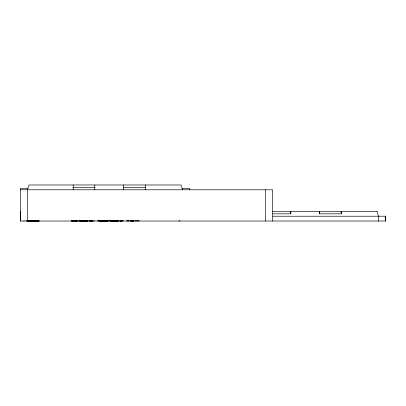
<?xml version="1.0" encoding="UTF-8"?>
<svg xmlns="http://www.w3.org/2000/svg" width="406" height="406" viewBox="0 0 406 406"><rect width="100%" height="100%" fill="white"/><g stroke="black" fill="none" stroke-linecap="round" stroke-linejoin="round"><path stroke-width="0.61" d="M290.757 213.815L290.757 211.414L290.757 213.815L272.832 213.815M319.598 213.815L319.598 211.414L319.598 213.815L341.233 213.815L341.233 211.414L341.233 213.815M27.512 189.78L28.938 184.974L181.117 184.974L182.543 189.78L182.543 188.577M30.161 221.026L31.125 220.641M108.158 221.026L109.123 220.641M73.181 187.379L94.811 187.379M123.652 187.379L145.287 187.379M27.857 188.577L20.3 188.577L20.305 221.026L385.7 221.026L385.7 216.22L272.817 216.22M182.198 188.577L189.754 188.577L189.754 189.825M20.3 189.78L272.675 189.78L272.675 221.026M272.396 211.414L377.047 211.414M20.305 211.653L20.599 211.653M178.945 220.641L179.904 221.026M100.947 220.641L101.911 221.026L101.906 220.544L101.891 221.026M376.996 211.414L378.488 216.22L378.493 221.026M385.649 216.22L385.649 221.026M265.468 189.78L265.468 221.026M145.287 184.974L145.287 189.78M139.03 220.544L139.03 221.026M138.74 220.544L138.74 221.026M137.893 220.544L137.893 221.026M137.664 220.544L137.664 221.026M136.629 220.544L136.629 221.026M135.969 220.544L135.969 221.026M135.629 220.544L135.629 221.026M134.762 220.544L134.762 221.026M133.442 220.544L133.442 221.026M133.31 220.544L133.31 221.026M133.122 220.544L133.122 221.026M132.884 220.544L132.884 221.026M132.681 220.544L132.681 221.026M132.65 220.544L132.61 221.026M132.518 220.544L132.518 221.026M132.392 220.544L132.392 221.026M132.29 220.544L132.29 221.026M132.224 220.544L132.224 221.026M132.001 220.544L131.935 221.026M131.706 220.544L131.706 221.026M131.524 220.544L131.524 221.026M131.382 220.544L131.382 221.026M131.138 220.544L131.138 221.026M131.042 220.544L131.042 221.026M130.757 220.544L130.757 221.026M130.372 220.544L130.372 221.026M129.504 220.544L129.504 221.026M128.296 220.544L128.296 221.026M128.235 220.544L128.235 221.026M127.367 220.544L127.367 221.026M127.311 220.544L127.311 221.026M126.702 220.544L126.702 221.026M123.652 184.974L123.652 189.78M123.637 220.544L123.637 221.026M122.729 220.544L122.729 221.026M121.942 220.544L121.988 221.026M121.836 220.544L121.836 221.026M121.734 220.544L121.734 221.026M121.638 220.544L121.638 221.026M121.475 220.544L121.475 221.026M121.298 220.544L121.298 221.026M121.125 220.544L121.125 221.026M120.952 220.544L120.952 221.026M120.78 220.544L120.78 221.026M120.572 220.544L120.572 221.026M120.445 220.544L120.445 221.026M120.125 220.544L120.125 221.026M119.262 220.544L119.262 221.026M118.349 220.544L118.385 221.026M118.237 220.544L118.288 221.026M118.06 220.544L118.06 221.026M117.973 220.544L117.973 221.026M117.913 220.544L117.913 221.026M117.816 220.544L117.816 221.026M117.542 220.544L117.578 221.026M117.461 220.544L117.517 221.026M117.248 220.544L117.248 221.026M117.172 220.544L117.172 221.026M117.05 220.544L117.075 221.026M116.781 220.544L116.796 221.026M116.745 220.544L116.755 221.026M116.689 220.544L116.639 221.026M116.593 221.026L116.532 220.544L116.446 221.026M116.436 220.544L116.431 221.026M116.324 220.544L116.273 221.026L116.258 220.544M116.141 220.544L116.152 221.026M116.075 220.544L116.075 221.026M115.974 220.544L115.989 221.026M115.888 220.544L115.888 221.026M115.822 220.544L115.832 221.026M115.705 220.544L115.685 221.026M115.603 220.544L115.603 221.026M115.527 220.544L115.517 221.026M115.436 220.544L115.436 221.026M115.426 220.544L115.421 221.026M115.284 220.544L115.274 221.026M115.197 220.544L115.213 221.026M115.076 220.544L115.076 221.026M114.954 220.544L114.939 221.026M114.883 220.544L114.842 221.026L114.827 220.544M114.731 220.544L114.731 221.026M114.599 220.544L114.599 221.026M114.502 220.544L114.553 221.026M114.416 220.544L114.416 221.026M114.406 220.544L114.406 221.026M114.304 220.544L114.314 221.026M114.127 220.544L114.106 221.026M113.873 220.544L113.878 221.026M113.726 220.544L113.721 221.026M113.614 220.544L113.619 221.026M113.452 220.544L113.401 221.026M113.391 220.544L113.36 221.026M113.279 220.544L113.244 221.026M113.147 220.544L113.147 221.026M113.122 220.544L113.122 221.026M112.98 220.544L113.02 221.026M112.949 220.544L112.904 221.026M112.812 220.544L112.807 221.026L112.756 220.544M112.675 220.544L112.645 221.026M112.579 220.544L112.558 221.026M112.548 220.544L112.508 221.026M112.457 220.544L112.437 221.026M112.31 221.026L112.198 220.544M112.076 220.544L112.061 221.026M112.036 220.544L112.02 221.026M111.944 220.544L111.929 221.026M111.858 220.544L111.858 221.026M111.68 220.544L111.686 221.026M111.604 220.544L111.604 221.026M111.523 220.544L111.523 221.026M111.406 220.544L111.406 221.026M111.315 220.544L111.315 221.026M111.229 220.544L111.229 221.026M111.077 220.544L111.087 221.026M110.95 220.544L110.95 221.026M110.665 220.544L110.665 221.026M110.533 220.544L110.599 221.026M110.29 220.544L110.29 221.026M109.95 220.544L109.95 221.026M109.082 220.544L109.082 221.026M107.869 220.544L107.834 221.026M107.732 220.544L107.732 221.026M107.554 220.544L107.554 221.026M107.311 220.544L107.311 221.026M106.986 220.544L107.006 221.026M106.915 220.544L106.915 221.026M106.803 220.544L106.803 221.026M106.722 220.544L106.722 221.026M106.656 220.544L106.656 221.026M106.387 220.544L106.382 221.026M106.225 220.544L106.25 221.026M106.037 220.544L106.037 221.026M105.936 220.544L105.936 221.026M105.763 220.544L105.738 221.026M105.646 220.544L105.646 221.026M105.464 220.544L105.464 221.026M105.337 220.544L105.337 221.026M105.225 220.544L105.225 221.026M105.149 220.544L105.184 221.026M105.027 220.544L105.058 221.026M104.88 220.544L104.895 221.026M104.712 220.544L104.723 221.026M104.667 220.544L104.667 221.026M104.464 220.544L104.464 221.026M104.291 220.544L104.291 221.026M104.246 220.544L104.195 221.026M104.043 220.544L104.043 221.026M104.002 220.544L104.002 221.026M103.9 220.544L103.9 221.026M103.794 220.544L103.774 221.026M103.708 220.544L103.708 221.026M103.555 220.544L103.555 221.026M103.434 220.544L103.434 221.026M103.378 220.544L103.332 221.026M103.281 220.544L103.266 221.026M103.225 221.026L103.058 220.544M102.987 220.544L102.936 221.026M102.672 220.544L102.733 221.026M102.52 220.544L102.5 221.026M102.408 220.544L102.408 221.026L102.353 220.544M102.256 220.544L102.261 221.026M102.175 220.544L102.165 221.026L102.109 220.544M102.058 220.544L102.013 221.026M101.764 220.544L101.804 221.026M101.703 220.544L101.688 221.026M101.591 220.544L101.591 221.026M101.47 220.544L101.515 221.026M101.383 221.026L101.251 220.544M101.19 220.544L101.15 221.026M101.038 220.544L101.013 221.026M100.932 220.544L100.932 221.026M100.84 220.544L100.835 221.026M100.764 220.544L100.729 221.026M100.673 220.544L100.688 221.026M100.612 220.544L100.561 221.026L100.536 220.544M100.424 220.544L100.378 221.026L100.297 220.544M100.236 220.544L100.236 221.026M100.049 220.544L100.094 221.026M100.008 220.544L100.008 221.026M99.891 220.544L99.927 221.026M99.815 220.544L99.851 221.026M99.729 220.544L99.693 221.026M99.678 220.544L99.627 221.026M99.556 220.544L99.582 221.026M99.379 220.544L99.429 221.026M99.348 220.544L99.348 221.026M99.267 220.544L99.226 221.026M99.14 220.544L99.15 221.026M99.074 220.544L99.054 221.026L99.003 220.544M98.003 220.544L98.003 221.026M97.77 220.544L97.77 221.026M94.811 184.974L94.811 189.78M94.628 220.544L94.628 221.026M93.715 220.544L93.715 221.026M92.324 220.544L92.324 221.026M92.187 220.544L92.187 221.026M92 220.544L92 221.026M91.766 220.544L91.766 221.026M91.563 220.544L91.528 221.026M91.396 220.544L91.396 221.026M91.274 220.544L91.274 221.026M91.172 220.544L91.172 221.026M91.101 220.544L91.101 221.026M90.812 220.544L90.878 221.026M90.589 220.544L90.589 221.026M90.406 220.544L90.406 221.026M90.259 220.544L90.259 221.026M90.015 220.544L90.015 221.026M89.924 220.544L89.924 221.026M89.635 220.544L89.635 221.026M89.254 220.544L89.254 221.026M88.386 220.544L88.386 221.026M87.513 220.544L87.473 221.026M87.366 220.544L87.417 221.026M87.183 220.544L87.183 221.026M87.097 220.544L87.097 221.026M87.036 220.544L87.036 221.026M86.94 220.544L86.94 221.026M86.701 220.544L86.671 221.026L86.64 220.544M86.376 220.544L86.376 221.026M86.295 220.544L86.295 221.026M86.204 220.544L86.174 221.026M85.986 220.544L85.986 221.026M85.899 220.544L85.899 221.026M85.722 221.026L85.656 220.544L85.646 221.026M85.448 220.544L85.448 221.026M85.397 220.544L85.397 221.026M85.27 220.544L85.27 221.026M85.077 220.544L85.077 221.026M84.935 220.544L84.94 221.026M84.813 220.544L84.813 221.026M84.646 220.544L84.646 221.026M84.565 220.544L84.565 221.026M84.489 220.544L84.489 221.026M84.199 220.544L84.199 221.026M84.083 220.544L84.062 221.026M83.976 220.544L83.976 221.026M83.946 220.544L83.946 221.026M83.727 220.544L83.748 221.026M83.448 220.544L83.438 221.026M83.235 220.544L83.24 221.026M83.113 220.544L83.068 221.026M82.525 220.544L82.525 221.026M82.489 220.544L82.494 221.026M82.403 220.544L82.372 221.026M82.245 220.544L82.245 221.026M82.179 220.544L82.179 221.026M82.032 220.544L82.032 221.026M81.91 220.544L81.91 221.026M81.758 220.544L81.758 221.026M81.631 220.544L81.631 221.026M81.56 220.544L81.54 221.026M81.439 220.544L81.439 221.026L81.352 220.544M81.261 220.544L81.261 221.026M81.19 220.544L81.215 221.026M81.053 220.544L81.068 221.026M80.982 220.544L80.982 221.026M80.809 220.544L80.804 221.026M80.733 220.544L80.733 221.026M80.652 220.544L80.652 221.026M80.53 220.544L80.53 221.026M80.439 220.544L80.439 221.026M80.358 220.544L80.358 221.026M80.215 220.544L80.205 221.026M80.078 220.544L80.078 221.026M79.794 220.544L79.794 221.026M79.728 220.544L79.657 221.026M79.419 220.544L79.419 221.026M79.079 220.544L79.079 221.026M78.211 220.544L78.211 221.026M77.282 220.544L77.282 221.026M77.226 220.544L77.226 221.026M77.064 220.544L77.069 221.026M76.805 220.544L76.81 221.026M76.455 220.544L76.455 221.026M76.298 220.544L76.298 221.026M76.186 220.544L76.191 221.026M75.77 220.544L75.77 221.026M75.105 220.544L75.115 221.026M74.704 220.544L74.704 221.026M74.252 220.544L74.252 221.026M73.801 220.544L73.785 221.026M73.587 220.544L73.587 221.026M73.181 184.974L73.181 189.78M73.034 220.544L72.994 221.026M72.73 220.544L72.725 221.026M72.486 220.544L72.476 221.026M72.309 220.544L72.309 221.026M72.202 220.544L72.202 221.026M72.035 220.544L72.04 221.026M71.684 220.544L71.689 221.026M71.431 220.544L71.431 221.026M71.268 220.544L71.268 221.026M39.108 220.544L39.108 221.026M38.834 220.544L38.834 221.026M38.732 220.544L38.732 221.026M38.671 220.544L38.671 221.026M38.595 220.544L38.555 221.026M38.438 220.544L38.428 221.026M38.205 220.544L38.205 221.026M37.951 221.026L37.951 220.544L37.88 221.026M37.519 220.544L37.448 221.026M37.388 220.544L37.388 221.026M37.281 220.544L37.291 221.026M37.245 220.544L37.245 221.026M37.174 220.544L37.174 221.026M36.855 220.544L36.855 221.026M36.773 220.544L36.773 221.026M36.535 220.544L36.535 221.026M36.337 220.544L36.337 221.026M36.139 220.544L36.139 221.026M36.032 220.544L36.032 221.026M35.977 220.544L35.921 221.026L35.895 220.544M35.809 220.544L35.769 221.026M35.738 220.544L35.667 221.026L35.652 220.544M35.555 220.544L35.51 221.026M35.454 220.544L35.454 221.026M35.297 220.544L35.297 221.026M35.109 220.544L35.149 221.026M35.028 220.544L35.028 221.026M34.906 220.544L34.906 221.026M34.845 220.544L34.845 221.026M34.738 220.544L34.789 221.026M34.683 220.544L34.672 221.026M34.606 220.544L34.566 221.026M34.535 220.544L34.535 221.026M34.414 220.544L34.403 221.026M34.332 220.544L34.317 221.026M34.251 220.544L34.246 221.026M34.008 220.544L34.008 221.026M33.947 220.544L33.931 221.026M33.825 220.544L33.825 221.026M33.774 220.544L33.744 221.026M33.693 220.544L33.693 221.026M33.571 220.544L33.632 221.026M33.475 220.544L33.541 221.026M33.409 220.544L33.414 221.026M33.363 220.544L33.363 221.026M33.287 220.544L33.287 221.026M33.15 220.544L33.15 221.026M33.084 220.544L33.084 221.026L33.033 220.544M32.876 220.544L32.876 221.026M32.81 220.544L32.82 221.026M32.724 220.544L32.734 221.026M32.399 220.544L32.409 221.026M32.165 220.544L32.155 221.026M32.089 220.544L32.049 221.026M31.82 220.544L31.82 221.026M31.729 220.544L31.734 221.026M31.683 220.544L31.683 221.026M31.404 220.544L31.404 221.026M31.303 220.544L31.303 221.026M31.171 220.544L31.171 221.026M31.079 220.544L31.079 221.026M30.892 220.544L30.892 221.026M30.663 220.544L30.602 221.026M30.48 220.544L30.48 221.026M30.369 220.544L30.404 221.026M30.328 220.544L30.328 221.026M30.13 220.544L30.1 221.026M29.983 220.544L29.983 221.026M29.745 220.544L29.76 221.026M29.577 220.544L29.577 221.026M29.521 220.544L29.521 221.026M29.435 220.544L29.455 221.026M29.339 220.544L29.339 221.026M29.262 220.544L29.262 221.026M29.1 220.544L29.115 221.026M29.019 220.544L29.019 221.026M28.912 220.544L28.958 221.026M28.77 220.544L28.76 221.026M28.674 220.544L28.674 221.026M28.613 220.544L28.613 221.026M28.542 220.544L28.501 221.026M28.425 220.544L28.395 221.026M28.334 220.544L28.334 221.026M28.278 220.544L28.268 221.026M28.08 220.544L28.085 221.026M27.811 221.026L27.811 220.544L27.715 221.026M27.689 220.544L27.689 221.026M27.618 220.544L27.618 221.026M27.512 188.577L27.512 221.026M27.441 220.544L27.441 221.026M27.369 220.544L27.309 221.026M27.207 220.544L27.258 221.026M27.166 220.544L27.166 221.026M26.933 220.544L26.933 221.026M24.005 220.544L24.005 221.026M20.356 211.653L20.356 221.026M133.549 221.026L133.549 220.544L133.523 221.026M113.99 221.026L113.995 220.544L113.984 221.026M102.86 221.026L102.86 220.544L102.814 221.026M92.431 221.026L92.431 220.544L92.401 221.026M84.397 221.026L84.397 220.544L84.372 221.026M76.023 221.026L76.013 220.544L76.003 221.026M75.506 221.026L75.506 220.544L75.47 221.026M74.912 221.026L74.912 220.544L74.892 221.026M73.395 221.026L73.395 220.544L73.384 221.026M36.438 221.026L36.438 220.544L36.423 221.026M34.15 221.026L34.16 220.544L34.114 221.026M32.622 221.026L32.622 220.544L32.612 221.026M31.531 221.026L31.556 220.544L31.501 221.026M30.765 221.026L30.765 220.544L30.754 221.026M27.04 221.026L27.04 220.544L27.029 221.026"/></g></svg>
